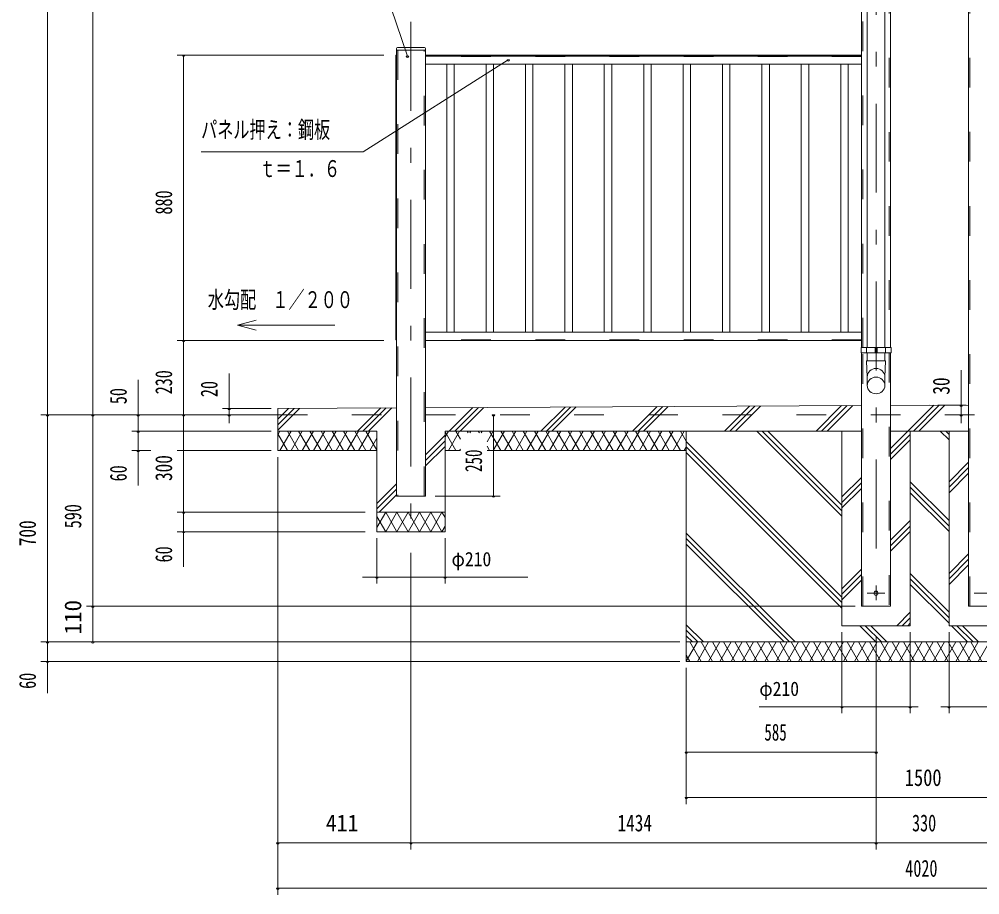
# Model space of a CAD drawing. Units: millimetres, scale not verified. Extents: x -34085 to 34091, y -14700 to 14700.
# Drawn here: x 14092 to 24458, y -3647 to 5805 of the extents above; entities that cross this region are included whole.
import ezdxf
from ezdxf.enums import TextEntityAlignment as Align

# ---------------------------------------------------------------- set-up
doc = ezdxf.new("R2010")
doc.units = ezdxf.units.MM
doc.header["$LTSCALE"] = 80
doc.linetypes.add('USER2', pattern=[10, 4, -6])
doc.linetypes.add('USER3', pattern=[24, 12, -5, 2, -5])
for name, color, linetype, lineweight in [('0-6_2-02BOLD', 7, 'Continuous', 18), ('0-7_2-12HIDDEN', 3, 'USER2', 18), ('0-8_2-22CENTER', 3, 'USER3', 18), ('0-9_2-42THIN', 4, 'Continuous', 18), ('0-A_2-52DIM', 3, 'Continuous', 18), ('0-B_2-62HATCH', 2, 'Continuous', 18)]:
    doc.layers.add(name, color=color, linetype=linetype, lineweight=lineweight)
doc.styles.add('ＭＳ ゴシック', font='')
doc.styles.get('ＭＳ ゴシック').set_extended_font_data('MS Gothic')

msp = doc.modelspace()

# ---------------------------------------------------------------- linework, layer by layer
at = {"layer": '0-6_2-02BOLD'}
for p, q in [((23242.59, 2260.9), (23242.59, 8497.9)), ((23435.12, 8497.9), (23435.12, 2260.9)), ((23182.93, 2260.9), (23182.91, 7787.41)), ((23494.77, 2260.9), (23494.77, 7787.41)), ((24337.93, 7787.41), (24337.93, -532.1)), ((18174.42, 5498.4), (18465.27, 5498.4)), ((18163.92, 657.9), (18163.92, 5487.9)), ((18163.92, 5470.4), (18475.77, 5470.4)), ((18475.77, 5417.9), (23182.92, 5417.9)), ((23182.92, 5406.7), (18475.77, 5406.7)), ((18475.77, 5319.2), (23182.92, 5319.2)), ((23182.93, 2426.8), (18475.77, 2426.8)), ((18157.1, 2343.5), (18163.92, 2343.5)), ((18475.77, 2337.9), (23182.93, 2337.9)), ((23286.79, 2204.9), (23177.32, 2204.9)), ((23182.91, -532.1), (23182.92, 2204.9)), ((23236.98, 2260.9), (23236.98, 2204.9)), ((23242.57, 2115.78), (23242.57, 2204.9)), ((23328.17, 2204.9), (23328.17, 2260.9)), ((23328.17, 2232.9), (23349.52, 2232.9)), ((23349.52, 2260.9), (23349.52, 2204.9)), ((23435.06, 2204.9), (23435.06, 2115.78)), ((23440.67, 2204.9), (23440.67, 2260.9)), ((23494.77, 2204.9), (23494.76, -532.1)), ((23182.92, 1634.25), (18475.77, 1610.84)), ((16881.35, 1532.9), (16356.35, 1532.9)), ((17952.24, 1357.9), (16881.35, 1357.9)), ((18687.25, 1357.9), (23182.91, 1357.9)), ((21291.36, -1127.1), (21291.36, 1357.9)), ((23494.77, 1357.9), (24337.93, 1357.9)), ((18853.66, 1147.9), (18687.25, 1147.9)), ((21291.36, 1147.9), (19140.67, 1147.9)), ((18687.25, 482.9), (17952.24, 482.9)), ((23494.77, -532.1), (23182.92, -532.1)), ((24337.93, -532.1), (24649.78, -532.1)), ((21291.36, -917.1), (26541.35, -917.1))]:
    msp.add_line(p, q, dxfattribs=at)
for points in [[(18157.1, 2343.5), (18157.1, 5417.9), (18163.92, 5417.9)], [(18475.78, 5487.9), (18475.77, 657.9), (18163.82, 657.9)], [(23177.32, 2204.9), (23177.32, 2260.9), (23346.78, 2260.9)], [(23286.79, 2204.9), (23500.37, 2204.9), (23500.37, 2260.9), (23346.78, 2260.9)], [(23435.08, 1851.51), (23435.08, 1941.96), (23442.08, 2115.79), (23235.58, 2115.79), (23242.59, 1941.96), (23242.59, 1851.51)], [(18163.92, 1609.28), (16881.35, 1602.9), (16881.35, 1147.9), (17952.24, 1147.9)], [(24337.92, 1635.81), (23916.35, 1637.9), (23494.77, 1635.81)], [(17952.24, 1357.9), (17952.24, 272.9), (18687.25, 272.9), (18687.25, 1357.9)], [(26541.35, 1357.9), (26541.35, -1127.1), (21291.36, -1127.1)], [(22971.35, 1357.9), (22971.35, -742.1), (23706.35, -742.1), (23706.35, 1357.9)], [(24126.35, 1357.9), (24126.35, -742.1), (24861.34, -742.1), (24861.34, 1357.9)]]:
    msp.add_lwpolyline(points, dxfattribs=at)
msp.add_circle((23338.85, -392.1), 22.75, dxfattribs=at)
for centre, radius, start, end in [((18174.42, 5487.9), 10.5, 90, 180), ((18465.27, 5487.9), 10.5, 0, 90), ((23338.85, 1938.53), 96.43, 3.55867, 176.44133), ((23338.85, 1845.52), 96.43, 3.55867, 176.44133), ((23338.85, 1857.5), 96.44, 183.56303, 356.43697)]:
    msp.add_arc(centre, radius, start, end, dxfattribs=at)
at = {"layer": '0-7_2-12HIDDEN'}
for p, q in [((23197.63, 2260.9), (23197.62, 7787.41)), ((23480.07, 7787.41), (23480.07, 2260.9)), ((24352.63, -532.1), (24352.63, 7787.41)), ((18161.3, 2343.5), (18161.3, 5417.9)), ((18178.62, 5470.4), (18178.62, 657.9)), ((18461.06, 657.9), (18461.07, 5470.4)), ((18475.77, 5412.3), (23182.92, 5412.3)), ((23182.92, 5402.5), (18475.77, 5402.5)), ((23182.93, 2343.5), (18475.77, 2343.5)), ((23197.62, -532.1), (23197.62, 2204.9)), ((23480.07, 2204.9), (23480.06, -532.1)), ((16881.34, 1532.9), (30951.35, 1532.9))]:
    msp.add_line(p, q, dxfattribs=at)
at = {"layer": '0-8_2-22CENTER'}
for p, q in [((23338.85, -1827.1), (23338.85, 9341.41)), ((18319.85, 5775.85), (18319.85, 132.9)), ((23434.05, -392.1), (23243.64, -392.1)), ((24589.05, -392.1), (24398.64, -392.1))]:
    msp.add_line(p, q, dxfattribs=at)
at = {"layer": '0-9_2-42THIN'}
for p, q in [((18704.84, 5319.2), (18704.84, 2426.8)), ((18785.34, 2426.8), (18785.34, 5319.2)), ((19130.09, 5319.2), (19130.09, 2426.8)), ((19210.59, 2426.8), (19210.59, 5319.2)), ((19555.34, 5319.2), (19555.34, 2426.8)), ((19635.85, 2426.8), (19635.85, 5319.2)), ((19980.59, 5319.2), (19980.59, 2426.8)), ((20061.1, 2426.8), (20061.1, 5319.2)), ((20405.84, 5319.2), (20405.84, 2426.8)), ((20486.35, 2426.8), (20486.35, 5319.2)), ((20831.1, 5319.2), (20831.1, 2426.8)), ((20911.6, 2426.8), (20911.6, 5319.2)), ((21256.35, 5319.2), (21256.35, 2426.8)), ((21336.85, 2426.8), (21336.85, 5319.2)), ((21681.6, 5319.2), (21681.6, 2426.8)), ((21762.1, 2426.8), (21762.1, 5319.2)), ((22106.85, 5319.2), (22106.85, 2426.8)), ((22187.35, 2426.8), (22187.35, 5319.2)), ((22532.1, 5319.2), (22532.1, 2426.8)), ((22612.6, 2426.8), (22612.6, 5319.2)), ((22957.35, 5319.2), (22957.35, 2426.8)), ((23037.85, 2426.8), (23037.85, 5319.2))]:
    msp.add_line(p, q, dxfattribs=at)
at = {"layer": '0-A_2-52DIM'}
for p, q in [((14396.35, 11224.4), (14396.35, -1470.1)), ((14886.35, -917.1), (14886.35, 11224.4)), ((15796.36, 5417.9), (18026.97, 5417.9)), ((15880.36, 5417.9), (15852.36, 5417.9)), ((15866.35, -105.1), (15866.36, 5417.9)), ((18295.19, 5404.79), (18267.19, 5404.79)), ((19384.23, 5365.57), (19356.23, 5365.57)), ((16447.36, 2502.02), (16650.2, 2556.37)), ((18026.97, 2337.9), (15796.36, 2337.9)), ((15880.36, 2337.9), (15852.36, 2337.9)), ((16356.35, 1443.48), (16356.35, 1980.9)), ((24257.29, 1445.03), (24257.29, 2015.91)), ((15376.34, 1910.9), (15376.34, 769.9)), ((16286.35, 1602.9), (16811.34, 1602.9)), ((16370.35, 1602.9), (16342.35, 1602.9)), ((24313.02, 1637.9), (24006.07, 1637.9)), ((24271.29, 1637.9), (24243.29, 1637.9)), ((14326.35, 1532.9), (16356.35, 1532.9)), ((14410.36, 1532.9), (14382.36, 1532.9)), ((14900.35, 1532.9), (14872.35, 1532.9)), ((15390.34, 1532.9), (15362.34, 1532.9)), ((15880.34, 1532.9), (15852.34, 1532.9)), ((15880.36, 1532.9), (15852.36, 1532.9)), ((16370.35, 1532.9), (16342.35, 1532.9)), ((19224.67, 1532.9), (19196.67, 1532.9)), ((19210.67, 1532.9), (19210.67, 657.9)), ((24271.29, 1532.9), (24243.29, 1532.9)), ((15306.35, 1357.9), (16811.34, 1357.9)), ((15390.34, 1357.9), (15362.34, 1357.9)), ((15513.74, 1147.9), (15306.35, 1147.9)), ((15390.34, 1147.9), (15362.34, 1147.9)), ((16811.34, 1147.9), (15796.36, 1147.9)), ((16881.35, -3647.09), (16881.35, 1077.9)), ((19280.67, 657.9), (18580.67, 657.9)), ((19224.67, 657.9), (19196.67, 657.9)), ((15796.36, 482.9), (17825.05, 482.9)), ((15880.35, 482.9), (15852.35, 482.9)), ((17825.05, 272.9), (15796.36, 272.9)), ((15880.35, 272.9), (15852.35, 272.9)), ((17952.24, -287.1), (17952.24, 202.9)), ((18687.25, 202.9), (18687.25, -287.1)), ((18319.85, 44.69), (18319.85, -3157.09)), ((17796.77, -217.1), (19579.75, -217.1)), ((17966.24, -217.1), (17938.24, -217.1)), ((18701.25, -217.1), (18673.25, -217.1)), ((14816.36, -532.1), (23112.92, -532.1)), ((14900.35, -532.1), (14872.35, -532.1)), ((22971.35, -812.1), (22971.35, -1687.1)), ((23706.35, -812.1), (23706.35, -1687.1)), ((24126.35, -1687.1), (24126.35, -812.1)), ((14326.34, -917.1), (21221.34, -917.1)), ((14410.35, -917.1), (14382.35, -917.1)), ((14900.35, -917.1), (14872.35, -917.1)), ((21221.34, -1127.1), (14326.34, -1127.1)), ((14410.35, -1127.1), (14382.35, -1127.1)), ((21291.36, -2667.1), (21291.36, -1197.1)), ((23338.85, -1372.1), (23338.85, -3157.09)), ((23793.85, -1617.1), (22078.84, -1617.1)), ((22985.35, -1617.1), (22957.35, -1617.1)), ((23720.35, -1617.1), (23692.35, -1617.1)), ((24038.85, -1617.1), (25753.85, -1617.1)), ((24140.35, -1617.1), (24112.35, -1617.1)), ((21305.36, -2107.1), (21277.36, -2107.1)), ((21291.36, -2107.1), (23338.85, -2107.1)), ((23352.84, -2107.1), (23324.84, -2107.1)), ((21305.36, -2597.1), (21277.36, -2597.1)), ((26541.35, -2597.1), (21291.36, -2597.1)), ((16895.35, -3087.09), (16867.35, -3087.09)), ((16881.35, -3087.09), (30951.35, -3087.09)), ((18333.85, -3087.09), (18305.85, -3087.09)), ((23352.84, -3087.09), (23324.84, -3087.09)), ((16895.35, -3577.09), (16867.35, -3577.09)), ((30951.35, -3577.09), (16881.35, -3577.09))]:
    msp.add_line(p, q, dxfattribs=at)
for points in [[(18281.19, 5404.79), (17458.85, 7832.89), (15498.85, 7832.89)], [(16054.6, 4372.25), (17804.6, 4372.25), (19370.23, 5365.57)], [(16650.2, 2447.67), (16447.36, 2502.02), (17497.36, 2502.02)]]:
    msp.add_lwpolyline(points, dxfattribs=at)
for centre in [(15866.36, 5417.9), (18281.19, 5404.79), (19370.23, 5365.57), (15866.36, 2337.9), (16356.35, 1602.9), (24257.29, 1637.9), (14396.36, 1532.9), (14886.35, 1532.9), (15376.34, 1532.9), (15866.34, 1532.9), (15866.36, 1532.9), (16356.35, 1532.9), (19210.67, 1532.9), (24257.29, 1532.9), (15376.34, 1357.9), (15376.34, 1147.9), (19210.67, 657.9), (15866.35, 482.9), (15866.35, 272.9), (17952.24, -217.1), (18687.25, -217.1), (14886.35, -532.1), (14396.35, -917.1), (14886.35, -917.1), (14396.35, -1127.1), (22971.35, -1617.1), (23706.35, -1617.1), (24126.35, -1617.1), (21291.36, -2107.1), (23338.84, -2107.1), (21291.36, -2597.1), (16881.35, -3087.09), (18319.85, -3087.09), (23338.84, -3087.09), (16881.35, -3577.09)]:
    msp.add_arc(centre, 14, 180, 0, dxfattribs=at)
at = {"layer": '0-B_2-62HATCH'}
for p, q in [((17117.28, 1604.08), (16881.35, 1368.15)), ((16881.35, 1427.54), (17057.58, 1603.78)), ((16997.89, 1603.48), (16881.35, 1486.94)), ((17742.26, 1357.9), (17992.79, 1608.43)), ((18052.48, 1608.73), (17801.66, 1357.9)), ((17861.06, 1357.9), (18112.17, 1609.03)), ((18732.2, 1357.9), (18987.69, 1613.38)), ((19047.37, 1613.68), (18791.6, 1357.9)), ((18851, 1357.9), (19107.08, 1613.98)), ((19722.17, 1357.9), (19982.59, 1618.33)), ((20042.28, 1618.63), (19781.55, 1357.9)), ((19840.94, 1357.9), (20101.98, 1618.93)), ((20712.11, 1357.9), (20977.5, 1623.28)), ((20771.5, 1357.9), (21037.19, 1623.58)), ((21096.87, 1623.88), (20830.9, 1357.9)), ((21702.05, 1357.9), (21972.38, 1628.23)), ((22032.07, 1628.53), (21761.45, 1357.9)), ((21820.84, 1357.9), (22091.77, 1628.83)), ((22692.01, 1357.9), (22967.28, 1633.18)), ((23026.98, 1633.48), (22751.4, 1357.9)), ((22810.8, 1357.9), (23086.67, 1633.77)), ((23961.72, 1637.68), (23494.76, 1170.71)), ((23741.34, 1357.9), (24020.83, 1637.38)), ((24079.93, 1637.09), (23800.74, 1357.9)), ((16904.42, 1357.9), (16881.35, 1317.95)), ((17025.66, 1357.9), (16904.42, 1147.9)), ((17106.48, 1147.9), (16985.25, 1357.9)), ((17025.66, 1147.9), (17146.91, 1357.9)), ((17106.48, 1357.9), (17227.73, 1147.9)), ((17268.14, 1357.9), (17146.91, 1147.9)), ((17348.97, 1147.9), (17227.73, 1357.9)), ((17268.14, 1147.9), (17389.39, 1357.9)), ((17348.97, 1357.9), (17470.22, 1147.9)), ((17510.63, 1357.9), (17389.39, 1147.9)), ((17591.46, 1147.9), (17470.22, 1357.9)), ((17510.63, 1147.9), (17631.88, 1357.9)), ((17591.46, 1357.9), (17712.7, 1147.9)), ((17753.12, 1357.9), (17631.88, 1147.9)), ((17833.95, 1147.9), (17712.7, 1357.9)), ((17753.12, 1147.9), (17874.37, 1357.9)), ((17833.95, 1357.9), (17952.24, 1153.01)), ((18687.25, 1295.86), (18723.07, 1357.9)), ((18803.9, 1147.9), (18687.25, 1349.95)), ((18844.32, 1357.9), (18723.07, 1147.9)), ((18803.9, 1357.9), (18853.66, 1271.74)), ((18936.46, 1338.29), (18925.16, 1357.9)), ((18965.56, 1357.9), (18954.25, 1338.29)), ((19057.72, 1338.29), (19046.39, 1357.9)), ((19086.81, 1357.9), (19075.49, 1338.29)), ((19140.67, 1241.2), (19208.05, 1357.9)), ((19167.64, 1357.9), (19288.88, 1147.9)), ((19329.3, 1357.9), (19208.05, 1147.9)), ((19410.12, 1147.9), (19288.88, 1357.9)), ((19329.3, 1147.9), (19450.53, 1357.9)), ((19410.12, 1357.9), (19531.36, 1147.9)), ((19571.78, 1357.9), (19450.53, 1147.9)), ((19652.62, 1147.9), (19531.36, 1357.9)), ((19571.78, 1147.9), (19693.02, 1357.9)), ((19773.85, 1147.9), (19652.62, 1357.9)), ((19814.27, 1357.9), (19693.02, 1147.9)), ((19773.85, 1357.9), (19895.1, 1147.9)), ((19935.5, 1357.9), (19814.27, 1147.9)), ((20016.34, 1147.9), (19895.1, 1357.9)), ((19935.5, 1147.9), (20056.75, 1357.9)), ((20016.34, 1357.9), (20137.58, 1147.9)), ((20178.01, 1357.9), (20056.75, 1147.9)), ((20258.83, 1147.9), (20137.58, 1357.9)), ((20178.01, 1147.9), (20299.24, 1357.9)), ((20258.83, 1357.9), (20380.07, 1147.9)), ((20420.48, 1357.9), (20299.24, 1147.9)), ((20501.32, 1147.9), (20380.07, 1357.9)), ((20420.48, 1147.9), (20541.73, 1357.9)), ((20501.32, 1357.9), (20622.56, 1147.9)), ((20662.97, 1357.9), (20541.73, 1147.9)), ((20743.8, 1147.9), (20622.56, 1357.9)), ((20662.97, 1147.9), (20784.21, 1357.9)), ((20865.04, 1147.9), (20743.8, 1357.9)), ((20905.47, 1357.9), (20784.21, 1147.9)), ((20865.05, 1357.9), (20986.3, 1147.9)), ((21026.69, 1357.9), (20905.47, 1147.9)), ((21107.52, 1147.9), (20986.3, 1357.9)), ((21026.69, 1147.9), (21147.94, 1357.9)), ((21107.53, 1357.9), (21228.77, 1147.9)), ((21269.19, 1357.9), (21147.94, 1147.9)), ((21291.36, 1249.53), (21228.77, 1357.9)), ((22971.35, 438.61), (22052.06, 1357.9)), ((22111.45, 1357.9), (22971.35, 498)), ((22971.35, 557.4), (22170.85, 1357.9)), ((24126.35, 1263.5), (24031.95, 1357.9)), ((24091.35, 1357.9), (24126.35, 1322.9)), ((16881.35, 1327.86), (16985.25, 1147.9)), ((17874.37, 1147.9), (17952.24, 1282.79)), ((18475.77, 1101.47), (18687.25, 1312.94)), ((18687.25, 1253.55), (18475.77, 1042.06)), ((22971.35, -432.55), (21291.36, 1247.45)), ((23494.77, 1111.32), (23706.35, 1322.9)), ((23706.35, 1263.5), (23494.77, 1051.92)), ((18475.77, 982.68), (18687.25, 1194.15)), ((18853.66, 1164.06), (18844.32, 1147.9)), ((19167.64, 1147.9), (19140.67, 1194.6)), ((21269.19, 1147.9), (21291.36, 1186.28)), ((21291.36, 1188.05), (22971.35, -491.95)), ((21291.36, 1128.66), (22971.35, -551.34)), ((24126.35, 812.35), (24337.93, 1023.93)), ((24337.93, 964.53), (24126.35, 752.95)), ((23182.92, 858.86), (22971.35, 647.29)), ((24126.35, 693.55), (24337.93, 905.13)), ((17952.24, 577.94), (18163.92, 789.61)), ((18163.92, 730.21), (17952.24, 518.53)), ((22971.35, 587.9), (23182.92, 799.47)), ((23182.92, 740.07), (22971.35, 528.5)), ((23706.35, 812.35), (24126.35, 392.35)), ((24126.35, 332.95), (23706.35, 752.95)), ((17975.99, 482.9), (18163.92, 670.83)), ((23706.35, 693.56), (24126.35, 273.55)), ((18411.28, 482.9), (18532.54, 272.9)), ((18532.54, 482.9), (18411.3, 272.9)), ((18532.54, 272.9), (18653.78, 482.9)), ((18653.78, 272.9), (18532.54, 482.9)), ((18653.78, 482.9), (18687.25, 424.9)), ((18687.25, 330.89), (18653.78, 272.9)), ((23494.77, 180.77), (23706.35, 392.35)), ((23706.35, 332.95), (23494.77, 121.37)), ((22465.95, -917.1), (21291.36, 257.5)), ((23494.77, 61.97), (23706.35, 273.55)), ((22406.55, -917.1), (21291.36, 198.1)), ((21291.36, 138.71), (22347.16, -917.1)), ((24337.93, 33.98), (24126.35, -177.6)), ((24126.35, -237), (24337.93, -25.42)), ((24337.93, -84.82), (24126.35, -296.39)), ((22971.35, -342.65), (23182.92, -131.08)), ((23182.92, -190.48), (22971.35, -402.05)), ((24126.35, -597.6), (23706.35, -177.6)), ((22971.35, -461.45), (23182.92, -249.88)), ((23706.35, -237), (24126.35, -657)), ((24126.35, -716.4), (23706.35, -296.39)), ((23706.35, -597.6), (23561.85, -742.1)), ((23621.25, -742.1), (23706.35, -657)), ((23706.35, -716.4), (23680.66, -742.1)), ((21291.36, -732.45), (21475.99, -917.1)), ((21291.36, -791.85), (21416.61, -917.1)), ((23337.1, -917.1), (23162.1, -742.1)), ((23221.51, -742.1), (23396.5, -917.1)), ((23455.89, -917.1), (23280.9, -742.1)), ((24327.05, -917.1), (24152.05, -742.1)), ((24211.44, -742.1), (24386.44, -917.1)), ((24445.84, -917.1), (24270.84, -742.1)), ((21357.2, -917.1), (21291.36, -851.24)), ((21410.64, -917.1), (21291.36, -1123.72)), ((21451.06, -1127.1), (21329.82, -917.1)), ((21531.88, -917.1), (21410.64, -1127.1)), ((21451.06, -917.1), (21572.31, -1127.1)), ((21531.88, -1127.1), (21653.13, -917.1)), ((21693.54, -1127.1), (21572.31, -917.1)), ((21774.37, -917.1), (21653.13, -1127.1)), ((21693.54, -917.1), (21814.79, -1127.1)), ((21774.37, -1127.1), (21895.62, -917.1)), ((21936.04, -1127.1), (21814.79, -917.1)), ((22016.86, -917.1), (21895.62, -1127.1)), ((21936.04, -917.1), (22057.28, -1127.1)), ((22016.86, -1127.1), (22138.11, -917.1)), ((22178.53, -1127.1), (22057.28, -917.1)), ((22259.35, -917.1), (22138.11, -1127.1)), ((22178.52, -917.1), (22299.76, -1127.1)), ((22259.35, -1127.1), (22380.59, -917.1)), ((22421.01, -1127.1), (22299.76, -917.1)), ((22501.85, -917.1), (22380.59, -1127.1)), ((22421.01, -917.1), (22542.25, -1127.1)), ((22501.85, -1127.1), (22623.08, -917.1)), ((22663.5, -1127.1), (22542.25, -917.1)), ((22744.32, -917.1), (22623.08, -1127.1)), ((22663.5, -917.1), (22784.73, -1127.1)), ((22744.32, -1127.1), (22865.56, -917.1)), ((22905.98, -1127.1), (22784.73, -917.1)), ((22986.81, -917.1), (22865.56, -1127.1)), ((22905.98, -917.1), (23027.22, -1127.1)), ((22986.8, -1127.1), (23108.05, -917.1)), ((23148.47, -1127.1), (23027.22, -917.1)), ((23229.3, -917.1), (23108.05, -1127.1)), ((23148.47, -917.1), (23269.72, -1127.1)), ((23229.3, -1127.1), (23350.54, -917.1)), ((23390.95, -1127.1), (23269.72, -917.1)), ((23471.78, -917.1), (23350.54, -1127.1)), ((23390.95, -917.1), (23512.19, -1127.1)), ((23471.78, -1127.1), (23593.02, -917.1)), ((23633.44, -1127.1), (23512.19, -917.1)), ((23714.27, -917.1), (23593.02, -1127.1)), ((23633.44, -917.1), (23754.69, -1127.1)), ((23714.27, -1127.1), (23835.51, -917.1)), ((23875.93, -1127.1), (23754.68, -917.1)), ((23956.76, -917.1), (23835.51, -1127.1)), ((23875.93, -917.1), (23997.18, -1127.1)), ((23956.76, -1127.1), (24078, -917.1)), ((24118.41, -1127.1), (23997.18, -917.1)), ((24199.24, -917.1), (24078, -1127.1)), ((24118.41, -917.1), (24239.67, -1127.1)), ((24199.24, -1127.1), (24320.49, -917.1)), ((24239.67, -917.1), (24360.9, -1127.1)), ((24320.49, -1127.1), (24441.73, -917.1)), ((24360.9, -917.1), (24482.14, -1127.1)), ((24441.73, -1127.1), (24562.98, -917.1)), ((21329.82, -1127.1), (21291.36, -1060.47))]:
    msp.add_line(p, q, dxfattribs=at)
for points in [[(18411.28, 272.9), (18290.04, 482.9), (18168.8, 272.9), (18047.55, 482.9), (17952.24, 317.83)], [(17952.24, 437.98), (18047.55, 272.9), (18168.8, 482.9)], [(18168.8, 482.9), (18290.04, 272.9), (18411.28, 482.9)]]:
    msp.add_lwpolyline(points, dxfattribs=at)

# ---------------------------------------------------------------- texts
at = {"layer": '0-A_2-52DIM', "color": 7, "style": 'ＭＳ ゴシック'}
for s, height, width, p in [('パネル押え：鋼板', 182.3, 0.7, (16054.6, 4467.12)), ('ｔ＝１．６', 182.3, 0.7, (16684.6, 4047.12)), ('水勾配\u3000１／２００', 182.3, 0.7, (16127.51, 2631.89)), ('φ210', 155, 0.9, (18757.25, -147.1)), ('φ210', 155, 0.9, (22078.84, -1547.1)), ('585', 182.3, 0.65, (22133.24, -2037.1)), ('1500', 182.3, 0.8, (23648.97, -2527.1)), ('411', 182.3, 0.95, (17400.09, -3017.09)), ('1434', 182.3, 0.75, (20548.62, -3017.09)), ('330', 182.3, 0.7, (23727.6, -3017.09)), ('4020', 182.3, 0.7, (23654.69, -3507.09))]:
    msp.add_text(s, height=height, dxfattribs=dict(at, width=width)).set_placement(p, align=Align.BOTTOM_LEFT)
for s, width, p in [('880', 0.7, (15796.36, 3696.29)), ('230', 0.7, (15796.36, 1755.66)), ('20', 0.7, (16286.35, 1725.66)), ('30', 0.75, (24187.29, 1752.26)), ('50', 0.7, (15306.35, 1649.5)), ('250', 0.65, (19140.67, 917.84)), ('300', 0.75, (15796.36, 820.16)), ('60', 0.7, (15306.35, 815.94)), ('590', 0.7, (14816.36, 309.47)), ('700', 0.75, (14326.34, 116.1)), ('60', 0.7, (15796.36, -59.06)), ('60', 0.7, (14326.34, -1424.06))]:
    msp.add_text(s, height=182.3, rotation=90, dxfattribs=dict(at, width=width)).set_placement(p, align=Align.BOTTOM_LEFT)
msp.add_text('110', height=182.3, rotation=90, dxfattribs=at).set_placement((14816.36, -836.33), align=Align.BOTTOM_LEFT)

doc.saveas('drawing.dxf')
